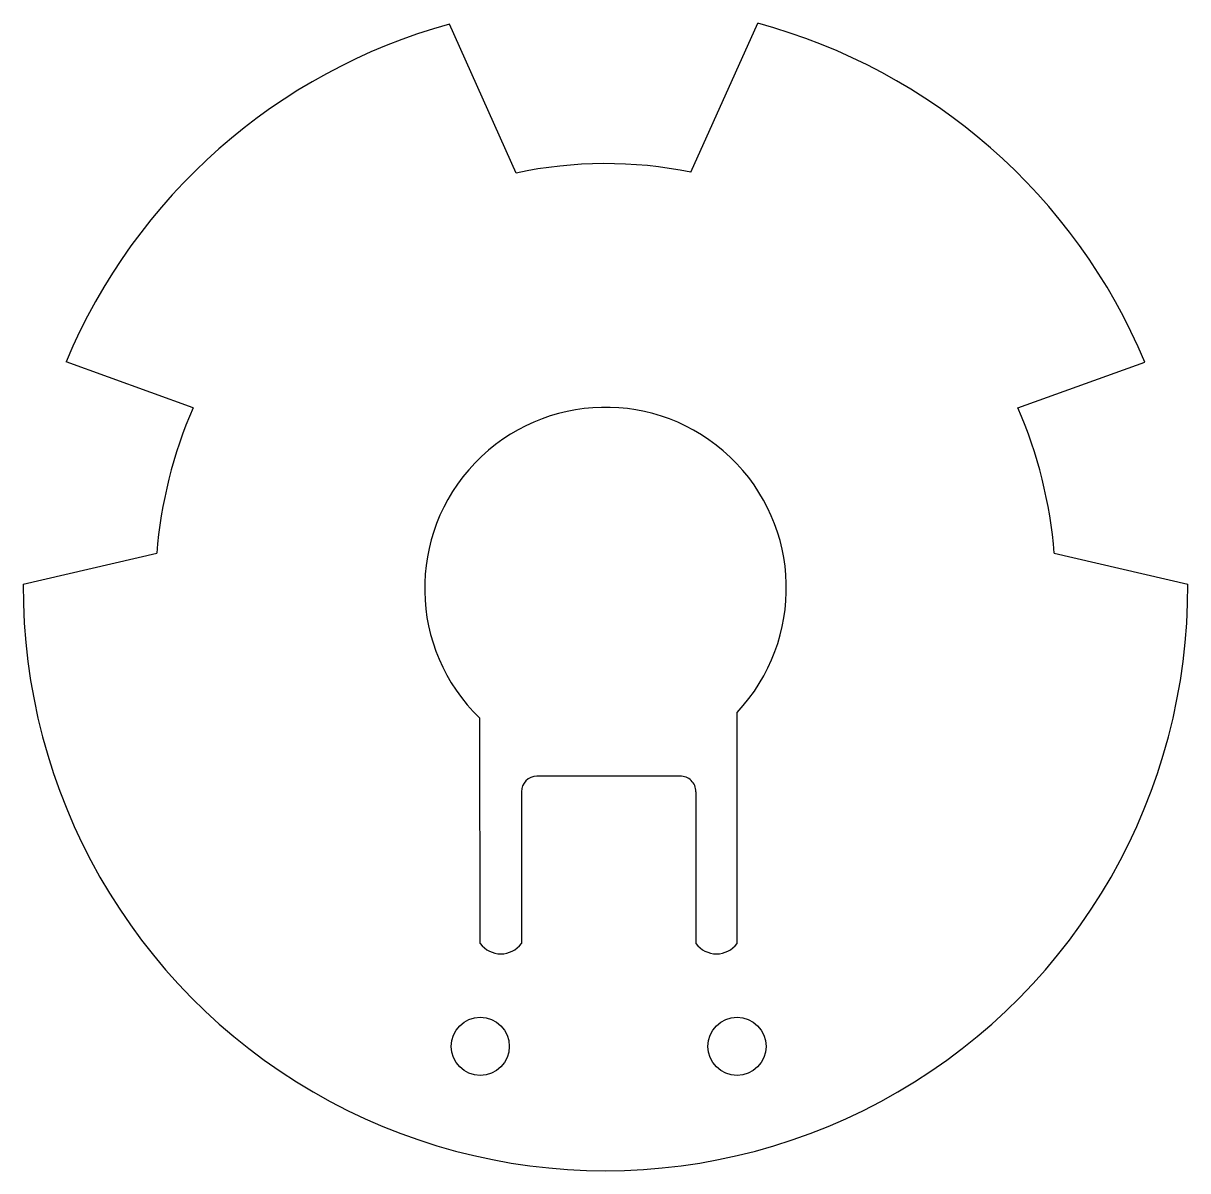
# Model space of a CAD drawing. Extents: x 120.6 to 178.3, y -99.9 to -43.1.
import ezdxf

# ---------------------------------------------------------------- set-up
doc = ezdxf.new("R2010")
doc.units = 0
doc.layers.add('BLACK', color=7, linetype='CONTINUOUS')

msp = doc.modelspace()

# ---------------------------------------------------------------- linework, layer by layer
at = {"layer": 'BLACK', "linetype": 'CONTINUOUS'}
for p, q in [((145.034, -50.546), (141.732, -43.18)), ((153.678164, -50.50628), (156.980164, -43.14028)), ((129.049563, -62.158665), (122.763974, -59.871787)), ((169.851415, -62.158676), (176.135051, -59.896645)), ((120.65, -70.866), (127.254003, -69.341589)), ((171.647004, -69.342), (178.251007, -70.866411)), ((143.256, -88.646), (143.226179, -77.50079)), ((155.956, -88.646), (155.956, -77.216)), ((153.133691, -80.372592), (146.052891, -80.372592)), ((145.290891, -81.134592), (145.288, -88.646)), ((153.924, -81.134066), (153.924, -88.646))]:
    msp.add_line(p, q, dxfattribs=at)
at = {"layer": 'BLACK'}
for centre in [(143.256, -93.726), (155.956, -93.726)]:
    msp.add_circle(centre, 1.436841, dxfattribs=at)
for centre, radius, start, end in [((149.4505, -71.0743), 28.942477, 105.46704782, 157.22823136), ((149.4505, -71.0743), 28.931043, 22.72789038, 74.91436478), ((149.4505, -71.0743), 20.998014, 78.38488254, 102.14165776), ((149.4505, -71.0743), 22.264023, 156.39366867, 175.53640784), ((149.4505, -71.0743), 8.946616, -403.35232634, -134.08445043), ((149.4505, -71.0743), 22.264, 4.46253627, 23.60632807), ((149.450502, -71.074296), 28.801255, -180.41437728, 0.41355963), ((146.0529, -81.1346), 0.762009, 90.00067671, 179.99939848), ((153.162, -81.1341), 0.762034, 0.0025565, 92.12898572), ((144.272, -87.884), 1.27, -143.13010235, -36.86989765), ((154.94, -87.884), 1.27, -143.13010235, -36.86989765)]:
    msp.add_arc(centre, radius, start, end, dxfattribs=at)

doc.saveas('drawing.dxf')
